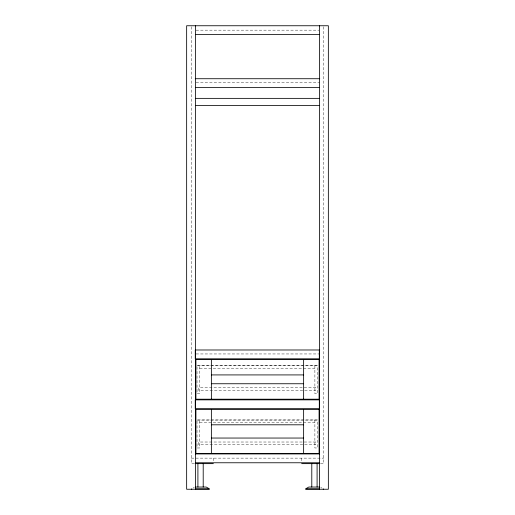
<?xml version="1.0" encoding="UTF-8"?>
<svg xmlns="http://www.w3.org/2000/svg" width="515" height="515" viewBox="0 0 515 515"><rect width="100%" height="100%" fill="white"/><g stroke="black" fill="none" stroke-linecap="round" stroke-linejoin="round"><path stroke-width="0.39" stroke-dasharray="2.58 1.93" d="M192.996 488.111L194.271 487.396M196.061 30.166L318.94 30.166M196.061 82.696L319.744 82.696M196.061 353.953L319.744 353.953M197.026 365.785L317.536 365.785M199.672 368.296L314.884 368.296M197.026 420.079L317.536 420.079M199.672 422.596L314.884 422.596M191.284 458.131L323.716 458.131M194.438 463.648L191.284 463.648L191.284 25.75M320.562 463.648L323.716 463.648L323.716 25.75M320.729 487.396L322.004 488.111M314.884 365.65L314.884 393.679L317.536 393.679L317.536 365.65L197.026 365.65L197.026 393.679L199.672 393.679L199.672 365.65M314.884 419.944L314.884 447.979L317.536 447.979L317.536 419.944L197.026 419.944L197.026 447.979L199.672 447.979L199.672 419.944M301.642 458.131L301.642 461.286M213.358 458.131L213.358 461.286M315.766 387.724L198.79 387.724L198.79 390.37L315.766 390.37L315.766 387.724M315.766 442.018L198.79 442.018L198.79 444.664L315.766 444.664L315.766 442.018"/><path stroke-width="0.77" d="M195.481 34.576L319.519 34.576M195.256 78.724L319.744 78.724M195.481 87.55L319.519 87.55M195.481 98.365L319.158 98.365M195.481 105.427L319.158 105.427M319.744 349.981L195.256 349.981L195.256 358.807L319.3 358.807L319.3 349.981M211.369 374.92L303.631 374.92M211.369 383.746L303.631 383.746M211.369 424.804L303.631 424.804M211.369 438.046L303.631 438.046M195.481 453.934L319.519 453.934M195.481 462.766L319.519 462.766M195.23 463.648L213.358 463.648M301.642 463.648L319.77 463.648M195.661 487.042L206.206 487.042L209.386 488.825L196.144 488.825M319.339 487.042L308.794 487.042L305.614 488.825L318.856 488.825M209.386 489.25L186.649 489.25L186.649 25.75L328.351 25.75L328.351 489.25L305.614 489.25M323.272 488.825L323.272 489.25M319.519 25.75L319.519 489.25M317.092 463.648L317.092 487.042M311.794 463.648L311.794 487.042M303.631 359.47L303.631 399.196M303.631 409.354L303.631 453.496M211.369 359.47L211.369 399.196M211.369 409.354L211.369 453.496M203.206 463.648L203.206 487.042M197.908 463.648L197.908 487.042M195.481 25.75L195.481 489.25M191.728 488.825L191.728 489.25M319.081 359.47L195.919 359.47L195.919 399.196L319.081 399.196L319.081 359.47M319.3 399.859L195.256 399.859L195.256 408.691L319.3 408.691L319.3 399.859M319.081 409.354L195.919 409.354L195.919 453.496L319.081 453.496L319.081 409.354"/></g></svg>
